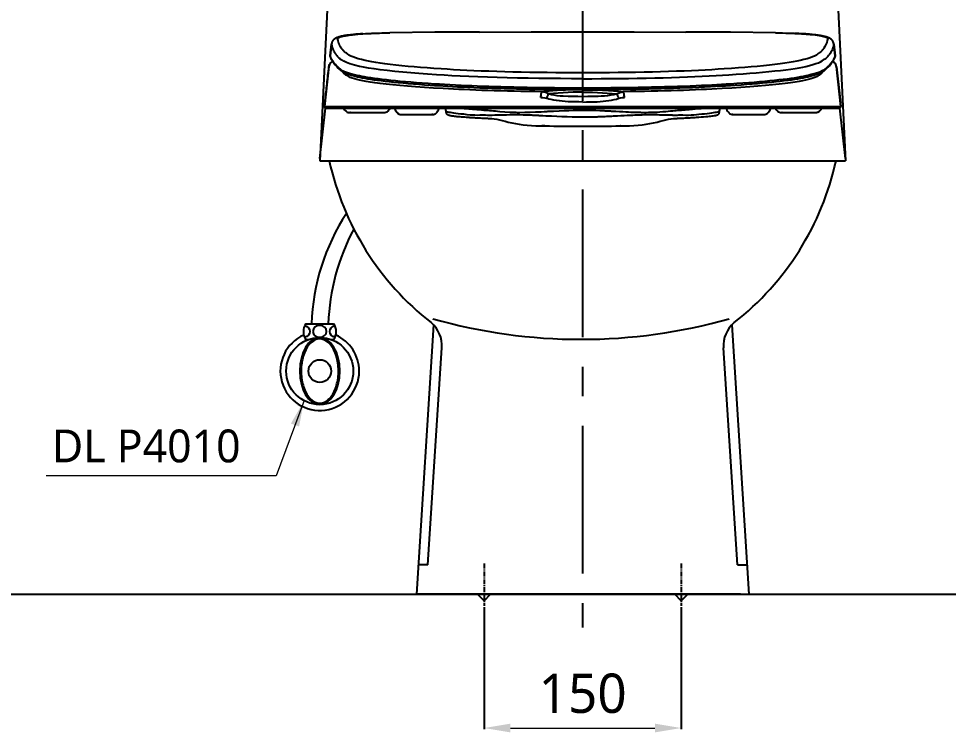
# Model space of a CAD drawing. Extents: x -1507 to 1094, y -378 to 1940.
# Drawn here: x -321 to 387, y -209 to 335 of the extents above; entities that cross this region are included whole.
import ezdxf

# ---------------------------------------------------------------- set-up
doc = ezdxf.new("R2010")
doc.units = 0
doc.header["$LTSCALE"] = 3
doc.header["$MEASUREMENT"] = 0
doc.linetypes.add('CENTER', pattern=[2, 1.25, -0.25, 0.25, -0.25])
doc.linetypes.add('HIDDEN', pattern=[0.375, 0.25, -0.125])
doc.layers.get('0').update_dxf_attribs({"linetype": 'CONTINUOUS'})
doc.layers.get('DEFPOINTS').update_dxf_attribs({"linetype": 'CONTINUOUS'})
doc.layers.add('1', color=1, linetype='CENTER', lineweight=5)
doc.layers.add('2', color=2, linetype='HIDDEN', lineweight=9)
for name, color, linetype in [('4', 4, 'CONTINUOUS'), ('6', 6, 'CONTINUOUS'), ('CENTER', 2, 'CENTER')]:
    doc.layers.add(name, color=color, linetype=linetype)
doc.styles.add('ROMANS', font='NanumGothic.ttf', dxfattribs={"height": 10.144927})
doc.styles.get("Standard").update_dxf_attribs({"font": 'NanumGothic.ttf'})
doc.dimstyles.get("Standard").update_dxf_attribs({"dimtxt": 0.18, "dimasz": 0.18, "dimexe": 0.18, "dimexo": 0.0625, "dimgap": 0.09, "dimtad": 0, "dimtih": 1, "dimtoh": 1, "dimdec": 4, "dimzin": 0, "dimdsep": 46, "dimtxsty": 'Standard', "dimcen": 0.09, "dimadec": 0, "dimazin": 0, "dimtfac": 1, "dimtdec": 4, "dimtofl": 0, "dimtmove": 0, "dimatfit": 3, "dimfxl": 0, "dimtolj": 1, "dimtzin": 0, "dimarcsym": 0})

# ---------------------------------------------------------------- blocks, each defined once
blk = doc.blocks.new('*D23')
at = {"color": 3, "lineweight": -2}
for p, q in [((33.36, -113.26), (33.36, -206.22)), ((183.36, -113.26), (183.36, -206.22))]:
    blk.add_line(p, q, dxfattribs=at)
at = {"color": 3, "linetype": 'Continuous', "lineweight": 0}
blk.add_line((53.36, -205.42), (163.36, -205.42), dxfattribs=at)
at = {"color": 3}
for points in [[(53.36, -202.09), (53.36, -208.75), (33.36, -205.42)], [(163.36, -202.09), (163.36, -208.75), (183.36, -205.42)]]:
    blk.add_solid(points, dxfattribs=at)
at = {"layer": 'DEFPOINTS', "color": 0}
for p in [(33.36, -112.26), (183.36, -112.26), (183.36, -205.42)]:
    blk.add_point(p, dxfattribs=at)
at = {"color": 2, "insert": (108.36, -179.13), "char_height": 30, "attachment_point": 5}
blk.add_mtext('\\A1;150', dxfattribs=at)
blk = doc.blocks.new('21E21E')
at = {"color": 2}
for p, q in [((6842.76, 661.71), (6841.76, 652.8)), ((7225.96, 652.8), (7224.95, 661.71)), ((6840.84, 644.58), (6837.46, 614.29)), ((7230.25, 614.29), (7226.88, 644.58)), ((6837.53, 614.11), (6846.81, 614.11)), ((6838.52, 613), (6847.8, 613)), ((6846.81, 614.11), (6862.88, 614.11)), ((6847.8, 613), (6863.83, 613)), ((6862.88, 614.11), (6931.91, 614.11)), ((6863.83, 613), (6932.59, 613)), ((6931.91, 614.11), (7033.86, 614.11)), ((6932.59, 613), (7135.12, 613)), ((7033.86, 614.11), (7135.8, 614.11)), ((7135.12, 613), (7203.88, 613)), ((7135.8, 614.11), (7204.84, 614.11)), ((7203.88, 613), (7219.91, 613)), ((7204.84, 614.11), (7220.9, 614.11)), ((7219.91, 613), (7229.19, 613)), ((7220.9, 614.11), (7230.18, 614.11))]:
    blk.add_line(p, q, dxfattribs=at)
for points in [[(6866.62, 669.58), (6864.84, 669.46), (6862.98, 669.33), (6861.22, 669.18), (6859.56, 669.02), (6858.32, 668.89), (6857.14, 668.75), (6856.08, 668.62), (6855.21, 668.5), (6854.79, 668.44), (6854.43, 668.39), (6854.11, 668.34), (6853.81, 668.29), (6853.42, 668.23), (6852.96, 668.15), (6852.42, 668.06), (6851.84, 667.95), (6851.3, 667.84), (6850.42, 667.66), (6849.65, 667.48), (6849, 667.31), (6848.47, 667.16), (6848.19, 667.07), (6847.88, 666.97), (6847.5, 666.84), (6847.07, 666.68), (6846.67, 666.51), (6846.31, 666.34), (6845.96, 666.16), (6845.5, 665.89), (6845.04, 665.57), (6844.62, 665.23), (6844.3, 664.93), (6843.91, 664.49), (6843.76, 664.29), (6843.57, 664), (6843.34, 663.6), (6843.11, 663.09), (6842.91, 662.48), (6842.79, 661.86)], [(6847.44, 666.03), (6847.51, 666.29), (6847.8, 666.56), (6848.3, 666.84), (6848.75, 667.03), (6849.29, 667.22), (6849.84, 667.38), (6849.92, 667.4), (6850, 667.42), (6850.08, 667.45), (6850.16, 667.47), (6850.24, 667.49), (6850.33, 667.51), (6850.48, 667.55), (6850.7, 667.61), (6851.03, 667.68), (6851.46, 667.78), (6852, 667.89), (6852.67, 668.03), (6853.16, 668.12), (6853.72, 668.22), (6854.26, 668.3), (6854.76, 668.38), (6855.26, 668.46), (6856.05, 668.57), (6856.79, 668.67), (6857.47, 668.75), (6857.69, 668.78), (6857.9, 668.81), (6858.09, 668.83), (6858.28, 668.85), (6858.46, 668.87), (6858.64, 668.89), (6858.8, 668.91), (6860.7, 669.1), (6862.71, 669.29), (6864.84, 669.45), (6866.7, 669.58), (6868.62, 669.7), (6870.36, 669.79), (6870.56, 669.8), (6870.76, 669.81), (6870.96, 669.82), (6871.16, 669.83), (6871.35, 669.84), (6871.56, 669.85), (6871.76, 669.86), (6872.16, 669.88), (6872.71, 669.9), (6873.42, 669.93), (6874.27, 669.97), (6875.07, 670), (6875.96, 670.03), (6876.96, 670.07), (6878.07, 670.1), (6879.28, 670.14), (6881.09, 670.19), (6882.71, 670.22), (6884.13, 670.25), (6885.33, 670.27), (6886.32, 670.29), (6887.1, 670.3)], [(6855.08, 654.09), (6855.01, 654.13), (6854.92, 654.19), (6854.82, 654.25), (6854.71, 654.32), (6854.58, 654.41), (6854.53, 654.44), (6854.49, 654.47), (6854.44, 654.5), (6854.4, 654.53), (6854.35, 654.57), (6854.3, 654.6), (6854.25, 654.64), (6854.06, 654.78), (6853.69, 655.06), (6853.34, 655.34), (6852.66, 655.94), (6852.38, 656.22), (6852.25, 656.34), (6852.24, 656.35), (6852.23, 656.37), (6852.21, 656.38), (6852.2, 656.39), (6852.19, 656.41), (6852.17, 656.42), (6852.16, 656.43), (6852.12, 656.47), (6852.07, 656.52), (6852.02, 656.58), (6851.95, 656.65), (6851.88, 656.73), (6851.77, 656.84), (6851.66, 656.96), (6851.53, 657.1), (6851.4, 657.25), (6851.25, 657.42), (6851.09, 657.61), (6850.93, 657.81), (6850.79, 657.98), (6850.66, 658.16), (6850.51, 658.35), (6850.37, 658.55), (6850.24, 658.73), (6850.1, 658.93), (6849.99, 659.11), (6849.97, 659.12), (6849.96, 659.14), (6849.95, 659.16), (6849.94, 659.18), (6849.93, 659.2), (6849.92, 659.22), (6849.9, 659.23), (6849.89, 659.25), (6849.82, 659.37), (6849.73, 659.5), (6849.64, 659.65), (6849.55, 659.82), (6849.44, 660), (6849.33, 660.19), (6849.22, 660.4), (6849.11, 660.62), (6848.99, 660.86), (6848.86, 661.12), (6848.74, 661.39), (6848.61, 661.69), (6848.49, 662), (6848.45, 662.09), (6848.42, 662.19), (6848.38, 662.28), (6848.34, 662.38), (6848.31, 662.48), (6848.28, 662.55), (6848.17, 662.87), (6847.74, 664.42), (6847.44, 666.03)], [(6955.49, 670.92), (6921.29, 670.69), (6887.1, 670.3)], [(6887.1, 670.27), (6887.1, 670.31)], [(6887.1, 670.31), (6887.1, 670.3)], [(6887.1, 670.27), (6887.1, 670.27)], [(6955.49, 670.92), (6994.67, 671.05), (7033.86, 671.09)], [(7033.86, 671.09), (7073.04, 671.05), (7112.22, 670.92)], [(7180.61, 670.3), (7146.42, 670.69), (7112.22, 670.92)], [(7180.61, 670.3), (7183.24, 670.26), (7185.86, 670.2), (7188.45, 670.14), (7190.6, 670.07), (7192.71, 670), (7194.54, 669.92), (7194.75, 669.92), (7194.95, 669.91), (7195.15, 669.9), (7195.35, 669.89), (7195.55, 669.88), (7195.76, 669.87), (7195.96, 669.86), (7196.35, 669.84), (7196.88, 669.82), (7197.56, 669.78), (7198.38, 669.74), (7199.28, 669.69), (7200.3, 669.63), (7201.43, 669.55), (7202.67, 669.47), (7203.82, 669.38), (7204.84, 669.3), (7205.74, 669.22), (7206.56, 669.15), (7207.27, 669.08), (7207.87, 669.02), (7208.05, 669), (7208.22, 668.98), (7208.38, 668.97), (7208.53, 668.95), (7208.67, 668.94), (7208.8, 668.92), (7208.91, 668.91), (7210.68, 668.7), (7212.32, 668.48), (7213.82, 668.25), (7214.96, 668.05), (7215.99, 667.84), (7216.81, 667.66), (7216.89, 667.64), (7216.98, 667.62), (7217.06, 667.59), (7217.14, 667.57), (7217.23, 667.55), (7217.31, 667.53), (7217.39, 667.51), (7217.54, 667.47), (7217.75, 667.41), (7218.01, 667.34), (7218.3, 667.25), (7218.55, 667.17), (7218.81, 667.08), (7219.07, 666.98), (7219.33, 666.87), (7219.58, 666.75), (7219.82, 666.61), (7220, 666.49), (7220.12, 666.38), (7220.2, 666.29), (7220.25, 666.18), (7220.27, 666.1), (7220.27, 666.03)], [(7224.92, 661.86), (7224.74, 662.69), (7224.45, 663.44), (7224.15, 663.99), (7223.89, 664.36), (7223.65, 664.66), (7223.43, 664.91), (7223.23, 665.11), (7222.77, 665.5), (7222.26, 665.86), (7221.75, 666.16), (7221.29, 666.39), (7220.91, 666.57), (7220.49, 666.74), (7220.06, 666.89), (7219.7, 667.02), (7219.37, 667.12), (7219.01, 667.23), (7218.58, 667.34), (7218.08, 667.47), (7217.51, 667.61), (7216.89, 667.75), (7216.35, 667.86), (7215.77, 667.97), (7215.16, 668.08), (7214.61, 668.18), (7214.15, 668.25), (7213.78, 668.31), (7213.32, 668.38), (7212.81, 668.46), (7212.25, 668.53), (7211.63, 668.62), (7210.93, 668.71), (7210.27, 668.79), (7209.48, 668.88), (7208.57, 668.98), (7207.53, 669.08), (7206.33, 669.19), (7205.06, 669.3), (7203.64, 669.41), (7202.07, 669.52), (7200.33, 669.64), (7198.42, 669.74), (7196.34, 669.85), (7195.55, 669.88)], [(7220.27, 666.03), (7219.96, 664.39), (7219.52, 662.82), (7218.93, 661.32), (7218.21, 659.89), (7217.34, 658.54), (7217.23, 658.39), (7217.12, 658.24), (7217, 658.09), (7216.89, 657.94), (7216.77, 657.8), (7216.67, 657.67), (7216.5, 657.47), (7216.32, 657.26), (7216.12, 657.04), (7216.04, 656.95), (7215.95, 656.85), (7215.85, 656.75), (7215.75, 656.64), (7215.65, 656.54), (7215.55, 656.43), (7215.46, 656.34), (7214.96, 655.86), (7214.29, 655.27), (7214.21, 655.21), (7214.15, 655.16), (7214.09, 655.11), (7214.02, 655.06), (7213.95, 655), (7213.87, 654.94), (7213.78, 654.87), (7213.67, 654.79), (7213.56, 654.71), (7213.43, 654.61), (7213.29, 654.52), (7213.16, 654.43), (7213.04, 654.35), (7212.91, 654.26), (7212.8, 654.19), (7212.71, 654.14), (7212.64, 654.09)], [(6841.76, 652.72), (6842.76, 661.58)], [(6842.76, 661.71), (6842.79, 661.86)], [(6842.76, 661.58), (6842.76, 661.71)], [(6842.76, 661.58), (6842.87, 661.03), (6842.99, 660.49), (6843.12, 659.98), (6843.26, 659.49), (6843.4, 659.03), (6843.55, 658.59), (6843.71, 658.17), (6843.86, 657.77), (6844.03, 657.39), (6844.19, 657.02), (6844.35, 656.68), (6844.52, 656.35), (6844.68, 656.03), (6844.76, 655.9), (6844.83, 655.76), (6844.9, 655.63), (6844.98, 655.51), (6845.05, 655.38), (6845.12, 655.26), (6845.19, 655.14), (6845.32, 654.93), (6845.46, 654.71), (6845.62, 654.48), (6845.78, 654.23), (6845.96, 653.98), (6846.16, 653.71), (6846.35, 653.45), (6846.57, 653.18), (6846.79, 652.91), (6847.04, 652.63), (6847.3, 652.34), (6847.59, 652.05), (6847.89, 651.75), (6848.21, 651.45), (6848.55, 651.15), (6848.91, 650.85), (6849.28, 650.55), (6849.66, 650.25), (6850.07, 649.94), (6850.52, 649.64)], [(7224.95, 661.58), (7224.66, 660.26), (7224.3, 659), (7223.86, 657.8), (7223.36, 656.66), (7222.78, 655.58), (7222.15, 654.55), (7221.56, 653.72), (7220.93, 652.94), (7220.25, 652.19), (7219.53, 651.49), (7218.77, 650.83), (7218, 650.21), (7217.19, 649.64)], [(7224.95, 661.71), (7224.92, 661.86)], [(7224.95, 661.58), (7224.95, 661.71)], [(7224.95, 661.58), (7225.95, 652.74)], [(6841.75, 652.63), (6841.75, 652.58), (6841.76, 652.54)], [(7033.86, 628.23), (7028.5, 628.24), (7023.15, 628.25), (7017.81, 628.28), (7012.5, 628.32), (7007.21, 628.37), (7001.96, 628.44), (6996.76, 628.51), (6991.61, 628.6), (6986.51, 628.69), (6981.48, 628.8), (6976.51, 628.92), (6971.63, 629.05), (6967.02, 629.18), (6962.5, 629.32), (6958.06, 629.48), (6953.72, 629.64), (6949.48, 629.81), (6945.35, 629.99), (6941.33, 630.17), (6937.04, 630.39), (6932.89, 630.61), (6928.86, 630.84), (6924.94, 631.08), (6921.11, 631.32), (6916.36, 631.64), (6911.76, 631.96), (6907.33, 632.29), (6903.06, 632.62), (6898.96, 632.97), (6895.1, 633.31), (6891.4, 633.66), (6887.88, 634.02), (6884.53, 634.38), (6881.3, 634.76), (6878.25, 635.14), (6875.38, 635.52), (6872.71, 635.91), (6870.24, 636.3), (6868, 636.69), (6865.94, 637.09), (6864.04, 637.48), (6862.27, 637.88), (6860.17, 638.39), (6858.24, 638.91), (6856.47, 639.42), (6854.89, 639.94), (6853.48, 640.46), (6852.28, 640.97), (6851.24, 641.48), (6850.37, 641.99), (6849.66, 642.51), (6848.59, 643.42), (6847.57, 644.34), (6846.62, 645.26), (6845.75, 646.18), (6844.64, 647.49), (6843.69, 648.8), (6842.89, 650.11), (6842.25, 651.43), (6841.76, 652.74)], [(6841.76, 652.72), (6841.76, 652.5), (6841.78, 652.38)], [(6841.76, 652.54), (6841.82, 652.27)], [(6841.78, 652.38), (6841.8, 652.32)], [(6841.8, 652.32), (6841.81, 652.28), (6841.88, 652.07), (6841.95, 651.86), (6842.02, 651.67), (6842.09, 651.49), (6842.15, 651.32), (6842.21, 651.17), (6842.27, 651.02), (6842.32, 650.91), (6842.37, 650.8), (6842.42, 650.7), (6842.46, 650.6), (6842.5, 650.51), (6842.54, 650.42), (6842.59, 650.32), (6842.68, 650.14), (6842.77, 649.96), (6842.86, 649.78), (6842.96, 649.6), (6843.06, 649.41), (6843.17, 649.22), (6843.34, 648.92), (6843.53, 648.61), (6843.73, 648.3), (6843.94, 647.98), (6844.16, 647.67), (6844.37, 647.37), (6844.6, 647.07), (6845.59, 645.84), (6846.71, 644.61), (6847.97, 643.4), (6848.21, 643.18), (6848.45, 642.96), (6848.71, 642.73), (6848.86, 642.59), (6849.02, 642.45), (6849.18, 642.31), (6849.33, 642.18), (6849.48, 642.05), (6849.61, 641.94), (6849.74, 641.83), (6849.86, 641.73), (6849.94, 641.66), (6850.04, 641.58), (6850.15, 641.5), (6850.28, 641.4), (6850.42, 641.3), (6850.59, 641.18), (6850.77, 641.06), (6850.98, 640.92), (6851.19, 640.79), (6851.47, 640.63), (6851.73, 640.48), (6851.99, 640.35), (6852.21, 640.24), (6852.42, 640.14), (6852.62, 640.04), (6852.83, 639.94), (6853.06, 639.84), (6853.31, 639.73), (6853.78, 639.53), (6854.29, 639.33), (6854.83, 639.13), (6855.4, 638.92), (6855.99, 638.72), (6856.61, 638.52), (6857.25, 638.32), (6857.91, 638.12), (6859.36, 637.71), (6860.9, 637.31), (6862.54, 636.91), (6864.25, 636.51), (6866.09, 636.12), (6868.08, 635.73), (6870.24, 635.35), (6872.57, 634.97), (6875.04, 634.59), (6877.69, 634.23), (6880.5, 633.87), (6883.48, 633.51), (6886.68, 633.15), (6890.05, 632.79), (6893.58, 632.45), (6897.28, 632.1), (6901.14, 631.77), (6905.08, 631.44), (6909.17, 631.13), (6913.4, 630.82), (6917.79, 630.51), (6921.06, 630.3), (6924.41, 630.08), (6927.82, 629.87), (6931.3, 629.67), (6934.87, 629.47), (6938.53, 629.27), (6942.31, 629.09), (6946.59, 628.89), (6950.99, 628.7), (6955.51, 628.53), (6960.13, 628.36), (6964.87, 628.2), (6969.44, 628.06), (6974.1, 627.93), (6978.83, 627.82), (6983.63, 627.71), (6988.49, 627.61), (6993.4, 627.52), (6997.98, 627.44), (7002.51, 627.38), (7003.93, 627.36), (7005.34, 627.35), (7006.82, 627.33), (7008.46, 627.31), (7010.27, 627.29), (7012.25, 627.27), (7014.39, 627.26), (7016.7, 627.24), (7019.18, 627.22), (7021.83, 627.21), (7024.6, 627.2), (7027.52, 627.19), (7030.61, 627.18), (7033.86, 627.18)], [(7033.86, 639.81), (7027.06, 639.82), (7020.27, 639.85), (7013.52, 639.9), (7006.81, 639.97), (7000.17, 640.05), (6993.61, 640.16), (6987.14, 640.29), (6980.79, 640.43), (6974.55, 640.6), (6968.46, 640.78), (6962.53, 640.98), (6956.76, 641.19), (6951.17, 641.43), (6945.78, 641.67), (6940.6, 641.94), (6935.62, 642.22), (6930.8, 642.51), (6926.12, 642.81), (6920.67, 643.18), (6915.43, 643.56), (6910.4, 643.95), (6905.6, 644.34), (6901.02, 644.75), (6896.16, 645.22), (6891.6, 645.69), (6887.34, 646.18), (6883.38, 646.67), (6879.73, 647.18), (6876.46, 647.68), (6873.51, 648.19), (6870.86, 648.7), (6868.47, 649.22), (6865.66, 649.9), (6863.13, 650.59), (6860.91, 651.27), (6858.99, 651.96), (6857.38, 652.65), (6856.08, 653.34), (6855.08, 654.09)], [(7212.64, 654.09), (7211.64, 653.34), (7210.33, 652.65), (7208.72, 651.96), (7206.81, 651.27), (7204.58, 650.59), (7202.05, 649.9), (7199.25, 649.22), (7196.81, 648.69), (7194.1, 648.17), (7191.08, 647.65), (7187.73, 647.14), (7184.06, 646.64), (7180.16, 646.15), (7175.96, 645.68), (7171.47, 645.21), (7166.69, 644.75), (7162.11, 644.34), (7157.31, 643.95), (7152.29, 643.56), (7147.05, 643.18), (7141.6, 642.81), (7136.91, 642.51), (7132.09, 642.22), (7127.11, 641.94), (7121.93, 641.67), (7116.54, 641.43), (7110.95, 641.19), (7105.18, 640.98), (7099.25, 640.78), (7093.16, 640.6), (7086.93, 640.43), (7080.57, 640.29), (7074.1, 640.16), (7067.54, 640.05), (7060.9, 639.97), (7054.2, 639.9), (7047.44, 639.85), (7040.66, 639.82), (7033.86, 639.81)], [(7225.95, 652.74), (7225.43, 651.35), (7224.73, 649.96), (7223.86, 648.56), (7222.82, 647.17), (7221.6, 645.78), (7220.19, 644.39), (7219.62, 643.86), (7219.03, 643.34), (7218.43, 642.82), (7217.77, 642.29), (7216.98, 641.77), (7216.02, 641.24), (7214.88, 640.72), (7213.42, 640.15), (7211.74, 639.58), (7209.85, 639.01), (7207.74, 638.44), (7205.44, 637.88), (7203.64, 637.48), (7201.7, 637.07), (7199.6, 636.67), (7197.3, 636.28), (7194.81, 635.88), (7192.18, 635.5), (7189.36, 635.12), (7186.36, 634.75), (7183.18, 634.38), (7179.77, 634.01), (7176.18, 633.65), (7172.41, 633.29), (7168.46, 632.94), (7164.35, 632.6), (7160.15, 632.27), (7155.79, 631.95), (7151.27, 631.63), (7146.6, 631.32), (7143.12, 631.1), (7139.57, 630.89), (7135.93, 630.67), (7132.2, 630.47), (7128.35, 630.27), (7124.39, 630.08), (7120.31, 629.89), (7115.7, 629.7), (7110.96, 629.52), (7106.11, 629.35), (7101.15, 629.19), (7096.08, 629.05), (7091.2, 628.92), (7086.24, 628.8), (7081.2, 628.69), (7076.11, 628.6), (7070.95, 628.51), (7065.75, 628.44), (7060.5, 628.37), (7055.21, 628.32), (7049.9, 628.28), (7044.56, 628.25), (7039.21, 628.24), (7033.86, 628.23)], [(7033.86, 627.18), (7037.36, 627.18), (7040.67, 627.19), (7043.79, 627.2), (7046.73, 627.21), (7049.48, 627.23), (7052.03, 627.25), (7054.27, 627.26), (7056.34, 627.28), (7058.25, 627.3), (7059.99, 627.32), (7061.56, 627.34), (7064.1, 627.37), (7066.63, 627.4), (7069.18, 627.44), (7071.74, 627.47), (7074.32, 627.52), (7079.22, 627.61), (7084.08, 627.71), (7088.88, 627.82), (7093.62, 627.93), (7098.27, 628.06), (7102.84, 628.2), (7107.86, 628.37), (7112.76, 628.55), (7117.53, 628.74), (7122.17, 628.94), (7126.67, 629.15), (7131.02, 629.37), (7134.99, 629.59), (7138.86, 629.81), (7142.63, 630.04), (7146.32, 630.27), (7149.92, 630.51), (7154.39, 630.82), (7158.7, 631.14), (7162.85, 631.46), (7166.86, 631.79), (7170.7, 632.13), (7174.33, 632.47), (7177.79, 632.81), (7181.09, 633.15), (7184.23, 633.51), (7187.27, 633.87), (7190.13, 634.24), (7192.81, 634.61), (7195.31, 634.99), (7197.64, 635.38), (7199.74, 635.75), (7201.69, 636.14), (7203.49, 636.52), (7205.17, 636.91), (7206.86, 637.32), (7208.44, 637.74), (7209.93, 638.16), (7211.32, 638.59), (7212.61, 639.03), (7213.77, 639.47), (7214.16, 639.63), (7214.52, 639.78), (7214.84, 639.92), (7215.13, 640.06), (7215.35, 640.16), (7215.57, 640.27), (7215.81, 640.39), (7216.06, 640.53), (7216.26, 640.64), (7216.47, 640.76), (7216.68, 640.89), (7216.89, 641.03), (7217.08, 641.15), (7217.25, 641.27), (7217.4, 641.37), (7217.53, 641.47), (7217.64, 641.56), (7217.75, 641.65), (7217.85, 641.73), (7217.95, 641.81), (7218.05, 641.89), (7218.16, 641.99), (7218.28, 642.09), (7218.43, 642.22), (7218.58, 642.36), (7218.74, 642.5), (7218.9, 642.64), (7219.17, 642.88), (7219.43, 643.11), (7219.68, 643.34), (7219.92, 643.57), (7220.76, 644.37), (7221.53, 645.18), (7222.43, 646.21), (7223.25, 647.25), (7223.49, 647.58), (7223.72, 647.92), (7223.96, 648.26), (7224.18, 648.61), (7224.39, 648.95), (7224.52, 649.19), (7224.65, 649.42), (7224.78, 649.64), (7224.89, 649.85), (7225, 650.07), (7225.11, 650.29), (7225.22, 650.52), (7225.26, 650.62), (7225.31, 650.73), (7225.36, 650.84), (7225.41, 650.97), (7225.47, 651.11), (7225.53, 651.26), (7225.6, 651.42), (7225.67, 651.61), (7225.74, 651.81), (7225.82, 652.03), (7225.89, 652.26), (7225.91, 652.32)], [(7225.95, 652.72), (7225.95, 652.5), (7225.91, 652.32)], [(7225.92, 652.33), (7225.93, 652.37)], [(7225.93, 652.37), (7225.96, 652.6)], [(7225.96, 652.6), (7225.96, 652.68), (7225.94, 652.86)], [(7225.96, 652.8), (7225.95, 652.72)], [(6837.46, 614.21), (6837.64, 615.8), (6837.81, 617.39), (6837.99, 618.97), (6838.17, 620.54), (6838.33, 621.98), (6838.45, 623.07), (6838.57, 624.14), (6838.71, 625.39), (6838.87, 626.81), (6839.04, 628.41), (6839.23, 630.04), (6839.38, 631.46), (6839.58, 633.24), (6839.76, 634.85), (6839.93, 636.31), (6840.1, 637.83), (6840.28, 639.5), (6840.47, 641.16), (6840.65, 642.82), (6840.84, 644.48)], [(6840.84, 644.48), (6841, 645.31), (6841.32, 646.14), (6841.79, 646.93), (6842.42, 647.62), (6843.16, 648.19), (6843.64, 648.46)], [(6843.53, 648.61), (6843.46, 648.56), (6843.26, 648.44), (6842.92, 648.2), (6842.71, 648.03), (6842.42, 647.77), (6842.16, 647.5), (6841.85, 647.12), (6841.54, 646.64), (6841.24, 646.06), (6841, 645.37), (6840.87, 644.7)], [(7033.86, 635.36), (7025.42, 635.37), (7017.02, 635.41), (7008.67, 635.48), (7000.41, 635.58), (6992.27, 635.71), (6984.26, 635.86), (6976.43, 636.04), (6968.79, 636.25), (6961.37, 636.48), (6954.2, 636.74), (6947.3, 637.03), (6940.69, 637.33), (6934.41, 637.66), (6928.44, 638.01), (6922.7, 638.36), (6915.8, 638.82), (6909.23, 639.3), (6903.02, 639.79), (6897.15, 640.3), (6890.9, 640.89), (6885.13, 641.51), (6879.87, 642.14), (6875.12, 642.78), (6870.91, 643.44), (6867.23, 644.1), (6864.04, 644.78), (6860.15, 645.72), (6856.84, 646.68), (6854.13, 647.64), (6852.03, 648.61), (6850.52, 649.64)], [(7033.86, 635.36), (7040.88, 635.37), (7047.9, 635.4), (7054.87, 635.44), (7061.8, 635.51), (7068.66, 635.6), (7075.44, 635.71), (7082.13, 635.83), (7088.69, 635.98), (7095.13, 636.14), (7101.42, 636.32), (7107.56, 636.52), (7113.51, 636.74), (7119.28, 636.98), (7124.85, 637.23), (7130.2, 637.49), (7135.32, 637.77), (7140.24, 638.07), (7145.01, 638.36), (7150.55, 638.73), (7155.89, 639.11), (7161.01, 639.49), (7165.9, 639.89), (7170.56, 640.3), (7175.51, 640.76), (7180.15, 641.24), (7184.49, 641.73), (7188.52, 642.22), (7192.23, 642.73), (7195.56, 643.23), (7198.56, 643.74), (7201.25, 644.26), (7203.68, 644.78), (7206.51, 645.45), (7209.05, 646.13), (7211.3, 646.82), (7213.24, 647.5), (7214.86, 648.19), (7216.17, 648.89), (7217.19, 649.64)], [(7226.87, 644.48), (7226.71, 645.32), (7226.39, 646.16), (7225.91, 646.95), (7225.28, 647.64), (7224.53, 648.2), (7224.07, 648.46)], [(7226.84, 644.7), (7226.7, 645.42), (7226.44, 646.14), (7226.11, 646.75), (7225.78, 647.23), (7225.47, 647.59), (7225.19, 647.87), (7224.93, 648.09), (7224.72, 648.25), (7224.29, 648.54), (7224.16, 648.62)], [(7226.84, 644.69), (7226.88, 644.58)], [(7226.87, 644.48), (7227.92, 635.14), (7229.13, 624.27), (7230.25, 614.21)], [(6854.02, 638), (6852.01, 639.71), (6850.43, 641.28)], [(6869.08, 633.29), (6866.53, 633.8), (6864.2, 634.31), (6862.09, 634.82), (6860.19, 635.34), (6858.51, 635.87), (6857.07, 636.39), (6855.85, 636.92), (6854.83, 637.46), (6854.02, 638)], [(7213.69, 638), (7212.87, 637.45), (7211.83, 636.9), (7210.57, 636.36), (7209.09, 635.83), (7207.39, 635.31), (7205.52, 634.8), (7203.43, 634.29), (7201.14, 633.79), (7198.63, 633.29)], [(7217.28, 641.28), (7215.71, 639.71), (7213.69, 638)], [(6935.52, 627.41), (6927.78, 627.82), (6920.41, 628.25), (6913.41, 628.69), (6906.79, 629.15), (6900.57, 629.62), (6894.77, 630.11), (6889.38, 630.61), (6884.42, 631.12), (6879.9, 631.65), (6875.83, 632.19), (6872.22, 632.74), (6869.08, 633.29)], [(7198.63, 633.29), (7195.49, 632.74), (7191.88, 632.19), (7187.81, 631.65), (7183.29, 631.12), (7178.34, 630.61), (7172.95, 630.11), (7167.14, 629.62), (7160.92, 629.15), (7154.31, 628.69), (7147.3, 628.25), (7139.93, 627.82), (7132.19, 627.41)], [(7002.99, 625.44), (6997.56, 625.51), (6992.2, 625.6), (6986.91, 625.7), (6981.71, 625.8), (6976.58, 625.92), (6971.55, 626.05), (6966.62, 626.19), (6961.8, 626.33), (6957.09, 626.49), (6952.51, 626.66), (6948.05, 626.83), (6943.73, 627.02), (6939.55, 627.21), (6935.52, 627.41)], [(7002.11, 621.1), (7002.15, 621.83), (7002.21, 622.56), (7002.3, 623.25), (7002.41, 623.89), (7002.54, 624.44), (7002.68, 624.89), (7002.83, 625.22), (7002.99, 625.44)], [(7033.86, 626.97), (7033.23, 626.97), (7032.53, 626.97), (7031.74, 626.97), (7030.87, 626.96), (7029.92, 626.96), (7028.84, 626.95), (7027.92, 626.94), (7027.21, 626.93), (7026.64, 626.92), (7026.19, 626.91), (7025.86, 626.9), (7025.4, 626.9), (7024.78, 626.88), (7024.12, 626.87), (7023.33, 626.85), (7022.43, 626.82), (7021.71, 626.8), (7021.06, 626.78), (7020.45, 626.76), (7019.88, 626.74), (7019.15, 626.72), (7018.47, 626.69), (7017.7, 626.66), (7016.92, 626.62), (7015.94, 626.57), (7014.98, 626.52), (7014.1, 626.47), (7013.11, 626.41), (7012.79, 626.39), (7012.47, 626.37), (7012.14, 626.35), (7011.79, 626.32), (7011.44, 626.29), (7010.86, 626.25), (7010, 626.18), (7009.25, 626.11), (7008.63, 626.06), (7008.02, 626), (7007.61, 625.96), (7007.39, 625.94), (7007.36, 625.94), (7007.06, 625.9), (7006.75, 625.87), (7006.46, 625.84), (7006.16, 625.81), (7005.87, 625.78), (7004.38, 625.61), (7002.99, 625.44)], [(7007.95, 623.72), (7007.83, 623.8), (7007.6, 623.94), (7007.27, 624.13), (7006.83, 624.36), (7006.57, 624.48), (7006.28, 624.61), (7005.96, 624.74), (7005.62, 624.86), (7004.32, 625.23), (7002.99, 625.44)], [(7006.43, 620.42), (7006.78, 621.34), (7007.16, 622.24), (7007.56, 623.05), (7007.95, 623.72)], [(7033.86, 625.09), (7030.24, 625.07), (7026.55, 625), (7022.8, 624.88), (7019.02, 624.7), (7015.26, 624.45), (7011.56, 624.13), (7007.95, 623.72)], [(7033.86, 621.67), (7030.13, 621.69), (7026.41, 621.73), (7022.71, 621.83), (7019.04, 622.01), (7016.76, 622.19), (7014.5, 622.43), (7012.27, 622.76), (7010.09, 623.18), (7007.95, 623.72)], [(7033.86, 626.97), (7037.66, 626.96), (7041.43, 626.91), (7045.13, 626.83), (7048.85, 626.71), (7050.03, 626.66), (7051.19, 626.6), (7052.36, 626.54), (7053.52, 626.48), (7054.68, 626.4), (7055.84, 626.33), (7057.19, 626.22), (7061.01, 625.88), (7064.72, 625.44)], [(7033.86, 625.09), (7037.63, 625.06), (7041.39, 624.99), (7045.13, 624.87), (7048.85, 624.69), (7052.54, 624.45), (7056.18, 624.13), (7059.76, 623.72)], [(7059.76, 623.72), (7057.49, 623.15), (7055.17, 622.71), (7052.81, 622.38), (7050.41, 622.14), (7047.98, 621.97), (7045.53, 621.85), (7041.66, 621.74), (7037.76, 621.69), (7033.86, 621.67)], [(7059.76, 623.72), (7060.03, 623.89), (7060.31, 624.06), (7060.62, 624.23), (7060.95, 624.39), (7061.29, 624.55), (7061.66, 624.7), (7062.05, 624.85), (7062.48, 624.99), (7063.03, 625.14), (7063.62, 625.28), (7064.17, 625.37), (7064.72, 625.44)], [(7061.28, 620.42), (7060.92, 621.38), (7060.53, 622.29), (7060.13, 623.09), (7059.76, 623.72)], [(7132.19, 627.41), (7128.16, 627.21), (7123.99, 627.02), (7119.66, 626.83), (7115.2, 626.66), (7110.62, 626.49), (7105.91, 626.33), (7101.09, 626.19), (7096.16, 626.05), (7091.13, 625.92), (7086.01, 625.8), (7080.8, 625.7), (7075.51, 625.6), (7070.15, 625.51), (7064.72, 625.44)], [(7065.6, 621.1), (7065.56, 621.82), (7065.5, 622.55), (7065.42, 623.24), (7065.31, 623.88), (7065.18, 624.43), (7065.03, 624.88), (7064.88, 625.22), (7064.72, 625.44)], [(7002.11, 621.1), (7003.59, 621.01), (7005.05, 620.79), (7006.43, 620.42)], [(7033.86, 617.61), (7030.88, 617.63), (7028.07, 617.67), (7025.44, 617.74), (7022.87, 617.85), (7020.47, 617.99), (7018.24, 618.17), (7016.12, 618.39), (7013.91, 618.69), (7011.83, 619.05), (7009.93, 619.45), (7008.13, 619.9), (7006.43, 620.42)], [(7033.86, 617.61), (7036.84, 617.63), (7039.64, 617.67), (7042.27, 617.74), (7044.84, 617.85), (7047.25, 617.99), (7049.47, 618.17), (7051.59, 618.39), (7053.81, 618.69), (7055.88, 619.05), (7057.79, 619.45), (7059.58, 619.9), (7061.28, 620.42)], [(7061.28, 620.42), (7062.67, 620.79), (7064.12, 621.01), (7065.6, 621.1)], [(6837.49, 613.82), (6837.46, 613.98), (6837.46, 614.21)], [(6837.53, 614.11), (6837.46, 614.21)], [(6837.48, 613.87), (6837.49, 613.84)], [(6837.49, 613.82), (6837.56, 613.64), (6837.7, 613.41), (6837.79, 613.31)], [(6837.52, 614), (6837.6, 613.62), (6837.82, 613.29), (6838.14, 613.08), (6838.34, 613.02)], [(6837.79, 613.31), (6837.96, 613.17), (6838.23, 613.04)], [(6838.23, 613.04), (6838.34, 613.02)], [(6838.34, 613.02), (6838.52, 613)], [(6854.04, 610.4), (6853.81, 610.59)], [(6853.82, 610.59), (6853.81, 610.59)], [(6853.81, 610.59), (6853.83, 610.59)], [(6853.83, 610.59), (6854.07, 610.4), (6854.79, 609.97), (6855.48, 609.73), (6856.08, 609.62)], [(6856.23, 609.61), (6855.97, 609.63)], [(6856.08, 609.62), (6856.25, 609.62), (6856.46, 609.61), (6856.72, 609.61), (6857.01, 609.61)], [(6856.08, 609.62), (6856.15, 609.61), (6856.24, 609.61)], [(6856.08, 609.62), (6856.25, 609.62), (6856.26, 609.62)], [(6856.26, 609.62), (6856.44, 609.61)], [(6857.15, 609.6), (6857.01, 609.61)], [(6857.15, 609.6), (6857.01, 609.61)], [(6882.18, 609.6), (6882.33, 609.61)], [(6882.31, 609.61), (6882.68, 609.61), (6882.98, 609.61), (6883.19, 609.62), (6883.3, 609.62)], [(6883.3, 609.62), (6884.06, 609.77), (6884.77, 610.07), (6885.42, 610.5), (6885.53, 610.59)], [(6885.48, 610.55), (6885.94, 610.98), (6886.46, 611.55), (6887, 612.26), (6887.44, 612.99)], [(6890.67, 613.01), (6890.79, 612.66), (6891.18, 611.72), (6891.69, 610.79), (6892.34, 609.88), (6892.89, 609.27)], [(6892.86, 609.31), (6892.86, 609.32), (6892.85, 609.33)], [(6892.89, 609.27), (6892.86, 609.31)], [(6892.9, 609.26), (6892.89, 609.27)], [(6892.9, 609.26), (6893.2, 608.99), (6893.87, 608.55), (6894.23, 608.39), (6894.6, 608.26), (6894.96, 608.17), (6895.31, 608.12)], [(6892.94, 609.22), (6892.9, 609.26)], [(6920.09, 608.12), (6920.46, 608.17), (6920.82, 608.26), (6921.19, 608.38), (6921.55, 608.55), (6921.9, 608.76), (6922.22, 608.99), (6922.53, 609.26)], [(6922.53, 609.26), (6922.49, 609.23)], [(6922.6, 609.34), (6923.09, 609.89), (6923.73, 610.79), (6924.24, 611.73), (6924.63, 612.66), (6924.74, 613.01)], [(6929.19, 613), (6929.23, 612.9), (6929.58, 611.79), (6929.8, 610.64)], [(6929.73, 610.77), (6929.79, 610.67), (6929.79, 610.67)], [(6929.73, 610.76), (6929.73, 610.71)], [(6929.73, 610.71), (6929.75, 610.58), (6929.79, 610.24), (6929.83, 609.91), (6929.86, 609.71)], [(6929.79, 610.67), (6929.8, 610.67)], [(6929.8, 610.67), (6930, 610.54), (6930.33, 610.4), (6930.77, 610.25), (6931.32, 610.1), (6931.98, 609.96), (6933.04, 609.76), (6934.27, 609.58), (6935.69, 609.39), (6937.29, 609.18), (6939.11, 608.95), (6941.11, 608.72), (6943.31, 608.49), (6945.7, 608.22), (6948.27, 607.97), (6950.04, 607.84), (6951.87, 607.74), (6953.77, 607.71), (6955.73, 607.73), (6957.76, 607.77), (6959.91, 607.77)], [(6929.86, 609.71), (6929.87, 609.67)], [(6929.87, 609.66), (6929.96, 609.28), (6930.13, 608.89), (6930.32, 608.62), (6930.46, 608.46), (6930.54, 608.38), (6930.6, 608.33), (6930.66, 608.28), (6930.96, 608.06), (6931.2, 607.94), (6931.44, 607.83), (6931.69, 607.74), (6931.95, 607.65), (6932.23, 607.58), (6932.54, 607.5), (6933.06, 607.39), (6933.62, 607.29), (6934.23, 607.19), (6934.91, 607.09), (6935.64, 606.99), (6936.44, 606.9), (6937.29, 606.8), (6938.21, 606.7), (6939.23, 606.61), (6940.31, 606.51), (6941.46, 606.41), (6942.68, 606.31), (6943.92, 606.22), (6945.16, 606.13), (6946.4, 606.04), (6946.75, 606.02), (6947.12, 606), (6947.54, 605.97), (6948, 605.94), (6948.5, 605.91), (6949.06, 605.87), (6949.78, 605.83), (6950.58, 605.78), (6951.45, 605.73), (6952.41, 605.68), (6953.47, 605.62), (6954.62, 605.56), (6955.86, 605.49), (6957.21, 605.42), (6958.68, 605.35), (6960.27, 605.27), (6961.63, 605.21)], [(6958.71, 611.42), (6958.68, 611.42), (6958.52, 611.43), (6958.34, 611.44), (6958.1, 611.46), (6957.69, 611.48), (6957.18, 611.51), (6956.58, 611.54), (6955.93, 611.58), (6955.22, 611.62), (6954.43, 611.67), (6953.57, 611.73), (6952.64, 611.8), (6951.63, 611.89), (6951.32, 611.92), (6951.14, 611.94), (6951.02, 611.95), (6950.9, 611.97), (6950.78, 611.98), (6950.3, 612.03), (6949.44, 612.11), (6947.53, 612.29), (6946.69, 612.36), (6946.6, 612.36), (6946.51, 612.37), (6946.41, 612.38), (6946.32, 612.38), (6946.23, 612.39), (6946.14, 612.4), (6946.04, 612.4), (6945.91, 612.41), (6945.71, 612.43), (6945.39, 612.45), (6944.97, 612.47), (6944.48, 612.5), (6943.89, 612.54), (6943.24, 612.58), (6942.56, 612.62), (6941.83, 612.67), (6941.04, 612.72), (6940.22, 612.76), (6939.46, 612.8), (6938.69, 612.85), (6937.99, 612.89), (6937.9, 612.9), (6937.8, 612.9), (6937.71, 612.91), (6937.62, 612.91), (6937.52, 612.92), (6937.43, 612.92), (6936.45, 612.99), (6936.16, 613)], [(6958.71, 611.42), (6960.17, 611.38), (6961.61, 611.32), (6963.04, 611.23), (6964.44, 611.12), (6965.92, 610.97), (6967.47, 610.82), (6969.1, 610.65), (6970.81, 610.47), (6974.67, 610.13), (6978.79, 609.9), (6979.62, 609.86), (6980.47, 609.83), (6981.33, 609.81), (6982.2, 609.78), (6983.07, 609.77), (6983.96, 609.75), (6984.85, 609.74), (6985.75, 609.74), (6989.79, 609.76), (6993.95, 609.86), (6998.07, 610.02), (7000, 610.12), (7002.19, 610.23), (7004.66, 610.37), (7005.56, 610.42), (7006.5, 610.47), (7007.47, 610.52), (7008.48, 610.58), (7009.52, 610.63), (7010.61, 610.69), (7011.74, 610.76), (7015.91, 610.97), (7019.82, 611.14), (7023.4, 611.28), (7026.61, 611.39), (7028.84, 611.44), (7030.81, 611.48), (7032.48, 611.5), (7033.86, 611.5)], [(7033.86, 611.5), (7035.24, 611.5), (7036.94, 611.48), (7038.93, 611.44), (7041.21, 611.38), (7043.75, 611.3), (7046.81, 611.19), (7050.15, 611.05), (7050.93, 611.01), (7051.72, 610.97), (7052.52, 610.93), (7053.33, 610.89), (7054.15, 610.85), (7054.98, 610.81), (7055.82, 610.76), (7059.02, 610.59), (7061.88, 610.43), (7064.44, 610.29), (7066.7, 610.17), (7068.7, 610.07), (7070.46, 609.98), (7072.24, 609.91), (7075.04, 609.82), (7077.81, 609.76), (7078.52, 609.75), (7079.23, 609.75), (7079.94, 609.74), (7080.65, 609.74), (7081.34, 609.74), (7082.04, 609.74), (7084.01, 609.76), (7086.08, 609.81), (7088.22, 609.89), (7090.4, 610), (7092.62, 610.14), (7094.84, 610.3), (7097.05, 610.49), (7098.97, 610.66), (7100.78, 610.84), (7102.48, 611.02), (7103.98, 611.19), (7105.11, 611.28), (7106.33, 611.35), (7107.63, 611.39), (7109.01, 611.42)], [(7106.08, 605.21), (7107.14, 605.26), (7108.46, 605.32), (7109.69, 605.38), (7110.82, 605.44), (7111.87, 605.49), (7112.84, 605.54), (7113.74, 605.59), (7114.65, 605.64), (7115.48, 605.69), (7116.23, 605.73), (7116.9, 605.77), (7117.51, 605.81), (7118.47, 605.86), (7119.41, 605.92), (7120.34, 605.98), (7121.26, 606.04), (7122.15, 606.1), (7124.08, 606.24), (7125.87, 606.38), (7127.53, 606.52), (7129.05, 606.66), (7130.23, 606.78), (7131.31, 606.9), (7132.31, 607.02), (7133.22, 607.15), (7134.05, 607.28), (7134.79, 607.42), (7135.3, 607.53), (7135.76, 607.65), (7135.93, 607.71), (7136.08, 607.76), (7136.23, 607.81), (7136.37, 607.87), (7136.49, 607.93), (7136.61, 607.98), (7136.72, 608.04), (7136.82, 608.11), (7136.89, 608.15), (7137.02, 608.25), (7137.19, 608.4), (7137.39, 608.62), (7137.6, 608.93), (7137.76, 609.32), (7137.84, 609.65)], [(7107.8, 607.77), (7110.14, 607.76), (7112.34, 607.72), (7114.46, 607.71), (7116.51, 607.77), (7118.49, 607.89), (7120.38, 608.05), (7122.19, 608.24), (7124.53, 608.5), (7126.67, 608.73), (7128.64, 608.96), (7130.42, 609.18), (7132.05, 609.39), (7133.49, 609.58), (7134.74, 609.77), (7135.8, 609.97), (7136.68, 610.17), (7137.22, 610.34), (7137.63, 610.5), (7137.89, 610.65), (7137.92, 610.67)], [(7131.63, 613), (7131.49, 612.99), (7131.24, 612.98), (7130.97, 612.96), (7130.18, 612.91), (7129.38, 612.86), (7128.6, 612.82), (7127.84, 612.78), (7127.1, 612.73), (7126.4, 612.69), (7125.73, 612.65), (7125.09, 612.61), (7124.48, 612.58), (7123.85, 612.53), (7123.27, 612.5), (7122.75, 612.47), (7122.3, 612.44), (7121.92, 612.41), (7121.61, 612.4), (7121.47, 612.39), (7121.34, 612.38), (7121.26, 612.37), (7121.23, 612.37), (7121.21, 612.37), (7121.21, 612.37), (7121.2, 612.37), (7121.2, 612.37), (7121.2, 612.37), (7121.2, 612.37), (7121.2, 612.37), (7121.2, 612.37), (7119.44, 612.22), (7117.67, 612.06), (7117.27, 612.02), (7116.87, 611.98), (7116.48, 611.94), (7116.08, 611.89), (7115.69, 611.85), (7115.18, 611.79), (7114.63, 611.74), (7113.53, 611.65), (7112.5, 611.58), (7111.54, 611.52), (7110.63, 611.48), (7109.78, 611.45), (7109.01, 611.42)], [(7137.86, 609.71), (7137.88, 609.91), (7137.92, 610.24), (7137.96, 610.58), (7137.98, 610.76)], [(7137.91, 610.64), (7138.13, 611.79), (7138.49, 612.9), (7138.53, 613)], [(7142.96, 613), (7143.16, 612.42), (7143.57, 611.5), (7144.08, 610.61), (7144.7, 609.79), (7145.13, 609.32)], [(7145.18, 609.27), (7145.18, 609.26)], [(7145.18, 609.26), (7145.48, 608.99), (7146.13, 608.57), (7146.85, 608.27), (7147.6, 608.12)], [(7172.38, 608.12), (7173.12, 608.26), (7173.48, 608.39), (7173.84, 608.55), (7174.17, 608.75), (7174.5, 608.98), (7174.79, 609.24), (7174.83, 609.28)], [(7174.77, 609.23), (7174.83, 609.28)], [(7174.78, 609.23), (7174.8, 609.26)], [(7174.8, 609.26), (7175.37, 609.89), (7176.02, 610.79), (7176.53, 611.73), (7176.91, 612.66), (7177.03, 613.01)], [(7180.27, 613), (7180.37, 612.81), (7180.92, 611.97), (7181.54, 611.21), (7182.23, 610.55)], [(7182.18, 610.59), (7182.29, 610.5), (7182.94, 610.07), (7183.66, 609.77), (7184.41, 609.62)], [(7184.41, 609.62), (7184.52, 609.62), (7184.73, 609.61), (7185.03, 609.61), (7185.4, 609.61)], [(7185.53, 609.6), (7185.39, 609.61)], [(7210.56, 609.6), (7210.7, 609.61)], [(7210.7, 609.61), (7210.99, 609.61), (7211.25, 609.61), (7211.46, 609.62), (7211.63, 609.62)], [(7210.7, 609.61), (7210.99, 609.61), (7211.25, 609.61), (7211.27, 609.61)], [(7211.27, 609.61), (7211.45, 609.62)], [(7211.48, 609.61), (7211.72, 609.63)], [(7211.48, 609.61), (7211.63, 609.62)], [(7211.48, 609.61), (7211.57, 609.61), (7211.63, 609.62)], [(7211.63, 609.62), (7212.38, 609.77), (7213.11, 610.07), (7213.76, 610.5), (7213.88, 610.59)], [(7212.39, 609.76), (7212.67, 609.85), (7213.32, 610.17), (7213.91, 610.59)], [(7213.91, 610.59), (7213.88, 610.59)], [(7229.19, 613), (7229.38, 613.02)], [(7229.38, 613.02), (7229.57, 613.08), (7229.9, 613.29), (7230.11, 613.62), (7230.19, 614)], [(7229.38, 613.02), (7229.51, 613.05)], [(7229.6, 613.09), (7229.67, 613.12), (7229.92, 613.31), (7230.11, 613.55), (7230.22, 613.82)], [(7230.25, 614.21), (7230.18, 614.11)], [(7230.22, 613.82), (7230.25, 614.01), (7230.25, 614.21)], [(7230.25, 614.21), (7230.26, 614.27)], [(6895.31, 608.12), (6895.64, 608.1), (6895.84, 608.1)], [(6919.63, 608.1), (6919.91, 608.11), (6920.09, 608.12)], [(6919.68, 608.11), (6919.81, 608.11), (6920.09, 608.12)], [(6919.9, 608.11), (6919.9, 608.11), (6919.69, 608.1)], [(6959.91, 607.77), (6961.48, 607.72), (6963.19, 607.7), (6965.05, 607.72), (6967.06, 607.77), (6969.23, 607.83), (6971.56, 607.89), (6973.68, 607.92), (6975.92, 607.97), (6978.26, 608.04), (6980.71, 608.09), (6983.26, 608.09), (6985.93, 608.05), (6988.7, 607.97), (6990.45, 607.91), (6992.23, 607.85), (6992.8, 607.83), (6993.36, 607.81), (6993.93, 607.79), (6994.5, 607.77), (6994.74, 607.76), (6995.23, 607.74), (6995.88, 607.71), (6996.71, 607.67), (6997.7, 607.62), (6998.87, 607.57), (7000.22, 607.5), (7000.81, 607.47), (7001.25, 607.44), (7001.68, 607.42), (7002.12, 607.4), (7002.55, 607.38), (7002.99, 607.35), (7003.43, 607.33), (7005.86, 607.2), (7008.06, 607.09), (7010.27, 606.98), (7014.13, 606.79), (7018.03, 606.61), (7021.96, 606.46), (7025.91, 606.34), (7029.88, 606.27), (7033.86, 606.25)], [(6961.64, 605.21), (6961.64, 605.21), (6961.89, 605.18)], [(6961.88, 605.18), (6962.32, 605.16), (6963.22, 605.12), (6963.62, 605.1)], [(6963.36, 605.13), (6964.86, 605.04), (6966.57, 604.83), (6968.44, 604.52), (6970.46, 604.1), (6972.64, 603.58), (6974.88, 602.97)], [(6974.88, 602.97), (6977.26, 602.33), (6979.92, 601.72), (6982.7, 601.19), (6985.59, 600.73), (6988.58, 600.34), (6991.68, 600.02), (6994.87, 599.78), (6998.14, 599.6), (7001.48, 599.48), (7004.9, 599.42)], [(7033.86, 606.25), (7037.2, 606.27), (7040.54, 606.33), (7043.47, 606.4), (7043.79, 606.41), (7044.12, 606.42), (7044.45, 606.43), (7044.78, 606.44), (7045.11, 606.45), (7045.43, 606.46), (7045.76, 606.47), (7046.52, 606.49), (7047.49, 606.53), (7048.65, 606.57), (7050.02, 606.63), (7051.04, 606.67), (7052.15, 606.72), (7053.35, 606.78), (7054.63, 606.84), (7055.99, 606.9), (7057.44, 606.97), (7060.3, 607.12), (7062.99, 607.26), (7065.49, 607.39), (7067.81, 607.51), (7069.96, 607.61), (7071.93, 607.7), (7073.52, 607.77), (7074.99, 607.83), (7076.33, 607.89), (7077.91, 607.94), (7078.06, 607.94), (7078.2, 607.95), (7078.34, 607.95), (7078.48, 607.96), (7078.62, 607.96), (7078.75, 607.96), (7078.89, 607.97), (7079.02, 607.97), (7080.98, 608.01), (7082.74, 608.04), (7084.3, 608.05), (7085.67, 608.06), (7086.32, 608.05), (7086.92, 608.05), (7087.47, 608.05), (7087.98, 608.04), (7088.63, 608.04), (7089.46, 608.02), (7090.99, 607.99), (7092.39, 607.96), (7093.66, 607.94), (7094.42, 607.92), (7095.14, 607.91), (7095.31, 607.91), (7095.49, 607.9), (7095.66, 607.9), (7095.83, 607.89), (7095.99, 607.89), (7096.15, 607.89), (7096.56, 607.88), (7097.1, 607.86), (7097.76, 607.85), (7098.55, 607.83), (7099.21, 607.81), (7099.92, 607.79), (7100.69, 607.76), (7101.76, 607.74), (7101.87, 607.73), (7101.99, 607.73), (7102.1, 607.73), (7102.21, 607.73), (7102.32, 607.72), (7102.43, 607.72), (7102.55, 607.72), (7102.66, 607.72), (7103.02, 607.71), (7103.48, 607.71), (7104.02, 607.7), (7104.65, 607.7), (7105.35, 607.7), (7106.12, 607.71), (7106.94, 607.74), (7107.8, 607.77)], [(7062.81, 599.42), (7066.23, 599.48), (7069.58, 599.6), (7072.85, 599.78), (7076.04, 600.02), (7079.13, 600.34), (7082.13, 600.73), (7085.02, 601.19), (7087.79, 601.72), (7090.45, 602.33), (7092.84, 602.97)], [(7092.83, 602.97), (7095.07, 603.58), (7097.25, 604.1), (7099.28, 604.52), (7101.14, 604.83), (7102.85, 605.04), (7104.36, 605.13)], [(7104.09, 605.1), (7104.58, 605.12), (7105.47, 605.16), (7105.84, 605.18)], [(7106.07, 605.21), (7106.07, 605.21), (7105.83, 605.18)], [(7148.02, 608.1), (7147.81, 608.11), (7147.6, 608.12)], [(7147.6, 608.12), (7147.83, 608.11), (7148.08, 608.1)], [(7171.49, 608.1), (7171.72, 608.1), (7172.07, 608.11), (7172.38, 608.12)], [(7172, 608.1), (7172.19, 608.11), (7172.38, 608.12)], [(7004.98, 599.42), (7003.29, 599.44), (7002.84, 599.45)], [(7004.9, 599.42), (7005.03, 599.4)], [(7005.03, 599.4), (7008.5, 599.37), (7012.01, 599.35), (7015.59, 599.33), (7019.18, 599.32), (7022.83, 599.31), (7026.48, 599.3), (7030.18, 599.29), (7033.86, 599.29)], [(7033.86, 599.29), (7037.53, 599.29), (7041.23, 599.3), (7044.88, 599.31), (7048.54, 599.32), (7052.13, 599.33), (7055.71, 599.35), (7059.21, 599.37), (7062.68, 599.4)], [(7062.81, 599.42), (7062.68, 599.4)]]:
    blk.add_lwpolyline(points, dxfattribs=at)
for centre, major_axis, start_param, end_param in [((6838.52, 614), (0, 1), 1.466077, 1.570796), ((7229.19, 614), (0, -1), 1.570796, 1.675516)]:
    blk.add_ellipse(centre, major_axis=major_axis, ratio=0.999757, start_param=start_param, end_param=end_param, dxfattribs=at)
for points in [[(6851.89, 613), (6852.34, 612.16), (6852.96, 611.33), (6853.81, 610.59)], [(6856.45, 609.6), (6856.44, 609.6), (6856.44, 609.6), (6856.44, 609.6)], [(6857.15, 609.6), (6857.39, 609.6), (6857.67, 609.6), (6857.98, 609.6)], [(6857.98, 609.6), (6859.66, 609.6), (6861.5, 609.6), (6863.41, 609.6)], [(6863.41, 609.6), (6865.45, 609.6), (6869.67, 609.6), (6873.88, 609.6), (6875.93, 609.6)], [(6875.93, 609.6), (6877.83, 609.6), (6879.67, 609.6), (6881.36, 609.6)], [(6881.36, 609.6), (6881.67, 609.6), (6881.95, 609.6), (6882.18, 609.6)], [(7185.53, 609.6), (7185.76, 609.6), (7186.05, 609.6), (7186.35, 609.6)], [(7186.35, 609.6), (7188.04, 609.6), (7189.88, 609.6), (7191.79, 609.6)], [(7191.79, 609.6), (7193.83, 609.6), (7198.05, 609.6), (7202.26, 609.6), (7204.3, 609.6)], [(7204.3, 609.6), (7206.21, 609.6), (7208.05, 609.6), (7209.74, 609.6)], [(7209.74, 609.6), (7210.04, 609.6), (7210.33, 609.6), (7210.56, 609.6)], [(7211.27, 609.6), (7211.27, 609.6), (7211.27, 609.6), (7211.26, 609.6)], [(7215.82, 613), (7215.37, 612.16), (7214.76, 611.33), (7213.91, 610.59)], [(6895.81, 608.1), (6895.87, 608.1), (6895.96, 608.1), (6896.07, 608.1)], [(6896.07, 608.1), (6896.25, 608.1), (6896.71, 608.1), (6897.32, 608.1), (6897.61, 608.1)], [(6897.61, 608.1), (6897.94, 608.1), (6898.29, 608.1), (6898.65, 608.1)], [(6898.65, 608.1), (6900.6, 608.1), (6902.59, 608.1), (6904.5, 608.1)], [(6904.5, 608.1), (6906.56, 608.1), (6910.54, 608.1), (6913.97, 608.1), (6915.52, 608.1)], [(6915.52, 608.1), (6916.96, 608.1), (6918.21, 608.1), (6919.22, 608.1)], [(6919.26, 608.1), (6919.24, 608.1), (6919.21, 608.1), (6919.19, 608.1)], [(6919.22, 608.1), (6919.41, 608.1), (6919.55, 608.1), (6919.63, 608.1)], [(6919.63, 608.1), (6919.68, 608.1), (6919.71, 608.1), (6919.71, 608.1)], [(7148, 608.1), (7148, 608.1), (7148.03, 608.1), (7148.08, 608.1)], [(7148.08, 608.1), (7148.16, 608.1), (7148.31, 608.1), (7148.49, 608.1)], [(7148.49, 608.1), (7149.5, 608.1), (7150.76, 608.1), (7152.19, 608.1)], [(7152.19, 608.1), (7153.74, 608.1), (7157.18, 608.1), (7161.16, 608.1), (7163.21, 608.1)], [(7163.21, 608.1), (7165.12, 608.1), (7167.11, 608.1), (7169.06, 608.1)], [(7169.06, 608.1), (7169.42, 608.1), (7169.78, 608.1), (7170.1, 608.1)]]:
    blk.add_open_spline(points, degree=3, dxfattribs=at)
for points, knots in [([(6856.45, 609.6), (6856.47, 609.6), (6856.62, 609.6), (6856.94, 609.6), (6857.15, 609.6)], [0.1249058, 0.1249058, 0.1249058, 0.1249058, 0.5, 1, 1, 1, 1]), ([(6882.18, 609.6), (6882.39, 609.6), (6882.76, 609.6), (6882.9, 609.6), (6882.9, 609.6)], [0, 0, 0, 0, 0.25, 0.4999954, 0.4999954, 0.4999954, 0.4999954]), ([(7184.82, 609.6), (7184.82, 609.6), (7184.82, 609.6), (7184.95, 609.6), (7185.32, 609.6), (7185.53, 609.6)], [0.4999954, 0.4999954, 0.4999954, 0.4999954, 0.5, 0.75, 1, 1, 1, 1]), ([(7210.56, 609.6), (7210.77, 609.6), (7211.09, 609.6), (7211.24, 609.6), (7211.26, 609.6)], [0, 0, 0, 0, 0.5, 0.8728867, 0.8728867, 0.8728867, 0.8728867]), ([(6895.72, 608.1), (6895.72, 608.1), (6895.73, 608.1), (6895.78, 608.1), (6895.81, 608.1)], [0.3247063, 0.3247063, 0.3247063, 0.3247063, 0.5, 0.6790387, 0.6790387, 0.6790387, 0.6790387]), ([(7170.1, 608.1), (7170.39, 608.1), (7170.92, 608.1), (7171.34, 608.1), (7171.49, 608.1)], [0, 0, 0, 0, 0.25, 0.4339289, 0.4339289, 0.4339289, 0.4339289]), ([(7171.49, 608.1), (7171.54, 608.1), (7171.78, 608.1), (7171.97, 608.1), (7172, 608.1), (7172, 608.1)], [0.4339289, 0.4339289, 0.4339289, 0.4339289, 0.5, 0.75, 0.8336014, 0.8336014, 0.8336014, 0.8336014])]:
    blk.add_open_spline(points, degree=3, knots=knots, dxfattribs=at)

msp = doc.modelspace()

# ---------------------------------------------------------------- linework, layer by layer
at = {"color": 7}
for p, q in [((-77.87, 506.52), (-91.66, 226.53)), ((294.59, 506.52), (308.39, 226.53)), ((-91.57, 228.27), (-87.3, 266.62)), ((-87.3, 266.62), (304.02, 266.62)), ((308.29, 228.27), (304.02, 266.62)), ((-91.66, 226.53), (308.39, 226.53)), ((-5.02, 101.48), (-18.04, -103.61)), ((221.74, 101.48), (234.76, -103.61)), ((-9.45, -81.11), (1.26, 84.06)), ((226.18, -81.11), (215.46, 84.06)), ((-9.45, -81.11), (-16.61, -81.11)), ((226.18, -81.11), (233.33, -81.11)), ((108.36, -103.61), (-18.04, -103.61)), ((-11.64, -103.61), (108.36, -103.61)), ((228.36, -103.61), (108.36, -103.61)), ((108.36, -103.61), (234.76, -103.61))]:
    msp.add_line(p, q, dxfattribs=at)
at = {"color": 7, "linetype": 'CENTER'}
for p, q in [((33.36, -80.22), (33.36, -112.26)), ((183.36, -80.22), (183.36, -112.26))]:
    msp.add_line(p, q, dxfattribs=at)
for p, q in [((33.36, -108.61), (28.36, -103.61)), ((33.36, -103.61), (33.36, -103.61)), ((33.36, -108.61), (38.36, -103.61)), ((183.36, -108.61), (178.36, -103.61)), ((183.36, -108.61), (188.36, -103.61))]:
    msp.add_line(p, q)
at = {"color": 4}
msp.add_circle((-91.64, 66.39), 25.5, dxfattribs=at)
for centre, start in [((67.16, 96.43), 146.99596), ((79.93, 96.43), 151.82517)]:
    msp.add_arc(centre, 165.26, start, 177.93473, dxfattribs=at)
at = {"color": 7}
msp.add_arc((107.11, 506.07, -0.02), 415.52, 254.25286, 285.74714, dxfattribs=at)
for centre, major_axis, ratio, start_param, end_param in [((147.6, 282.53), (217.75, 98.96), 0.944018, 2.940929, 3.596965), ((69.12, 282.53), (-217.75, 98.96), 0.944018, 2.68622, 3.342257), ((-22.59, 85.55), (-23.9, 0), 0.983051, 3.077903, 3.994837), ((239.31, 85.55), (23.89, 0), 0.983051, 2.288348, 3.205283)]:
    msp.add_ellipse(centre, major_axis=major_axis, ratio=ratio, start_param=start_param, end_param=end_param, dxfattribs=at)
at = {"layer": '1', "color": 7, "linetype": 'Continuous'}
msp.add_open_spline([(108.36, -103.61), (108.36, -103.61), (108.36, -103.61)], degree=2, dxfattribs=at)
at = {"layer": '4'}
for p, q in [((-102.14, 102.39), (-97.99, 102.39)), ((-97.99, 102.39), (-81.14, 102.39)), ((-102.14, 89.62), (-102.14, 90.39)), ((-102.14, 90.39), (-100.26, 90.39)), ((-100.89, 90.15), (-100.89, 90.39)), ((-83.02, 90.39), (-81.14, 90.39)), ((-82.39, 90.15), (-82.39, 90.39)), ((-81.14, 89.62), (-81.14, 90.39))]:
    msp.add_line(p, q, dxfattribs=at)
msp.add_circle((-91.64, 66.39), 8.62, dxfattribs=at)
for centre, radius, start, end in [((-94.14, 96.39), 10, 143.1301, 216.8699), ((-89.14, 96.39), 10, 323.1301, 36.8699), ((-91.64, 66.39), 30, 113.91725, 0), ((-91.64, 66.39), 30, 0, 66.08275)]:
    msp.add_arc(centre, radius, start, end, dxfattribs=at)
at = {"layer": '4', "extrusion": (0, 0, -1)}
for centre, start_param, end_param in [((-104.32, 96.61), 1.824119, 4.49897), ((-78.87, 96.61), -1.341088, 1.301465)]:
    msp.add_ellipse(centre, major_axis=(-5.23, 0), ratio=0.866391, start_param=start_param, end_param=end_param, dxfattribs=at)
for centre, major_axis, ratio in [((-91.64, 96.61), (-5.23, 0), 0.866391), ((-91.64, 66.39), (0, 25.5), 0.596529)]:
    msp.add_ellipse(centre, major_axis=major_axis, ratio=ratio, dxfattribs=at)
at = {"layer": '4'}
msp.add_open_spline([(-91.64, 90.89), (-89.56, 90.89), (-87.46, 90.08), (-83.56, 86.83), (-81.79, 84.39), (-79.06, 78.36), (-78.11, 74.78), (-77.26, 67.27), (-77.36, 63.34), (-78.6, 55.98), (-79.73, 52.56), (-82.74, 46.97), (-84.62, 44.81), (-88.62, 42.17), (-90.73, 41.67), (-94.88, 42.27), (-96.96, 43.39), (-100.72, 47.23), (-102.36, 49.93), (-104.78, 56.35), (-105.54, 60.06), (-106.01, 67.68), (-105.7, 71.57), (-104.1, 78.72), (-102.8, 81.95), (-99.53, 87.06), (-97.57, 88.92), (-94.25, 90.57), (-92.94, 90.89), (-91.64, 90.89)], degree=3, knots=[0, 0, 0, 0, 0.46111, 0.46111, 0.922219, 0.922219, 1.383329, 1.383329, 1.844439, 1.844439, 2.305549, 2.305549, 2.766658, 2.766658, 3.227768, 3.227768, 3.688878, 3.688878, 4.149988, 4.149988, 4.611097, 4.611097, 5.072207, 5.072207, 5.533317, 5.533317, 5.994427, 5.994427, 6.283185, 6.283185, 6.283185, 6.283185], dxfattribs=at)
at = {"layer": '6'}
msp.add_lwpolyline([(1094, 1801.39), (-1291.64, 1801.39), (-1291.64, -103.61), (605.76, -103.61), (605.76, 906.39)], dxfattribs=at)
at = {"layer": 'CENTER', "color": 1, "linetype": 'CENTER', "ltscale": 30}
msp.add_line((108.36, 564.72), (108.36, -128.77), dxfattribs=at)

# ---------------------------------------------------------------- block references
msp.add_blockref('21E21E', (-6925.49, -346.38))

# ---------------------------------------------------------------- texts
at = {"layer": '2', "linetype": 'Continuous', "lineweight": 5, "insert": (-295.39, 9.19), "char_height": 25, "attachment_point": 4, "style": 'ROMANS'}
msp.add_mtext_dynamic_manual_height_columns('DL P4010', width=199.8421, gutter_width=20, heights=[0], dxfattribs=at)

# ---------------------------------------------------------------- dimensions: what is measured, and where the dimension line sits
dim = msp.add_linear_dim(base=(183.36, -205.42), p1=(33.36, -112.26), p2=(183.36, -112.26), dimstyle='Standard', override={"dimtxt": 30, "dimasz": 20, "dimexe": 0.8, "dimexo": 1, "dimgap": 10, "dimtad": 1, "dimtih": 0, "dimtoh": 0, "dimdec": 0, "dimzin": 8, "dimclrd": 3, "dimclre": 3, "dimclrt": 2, "dimazin": 2, "dimtdec": 0, "dimtix": 1, "dimtofl": 1, "dimlwd": 0, "dimarcsym": 1})
dim.commit()
dim.dimension.update_dxf_attribs({"geometry": '*D23', "text_midpoint": (108.36, -179.13)})

# ---------------------------------------------------------------- leaders
at = {"linetype": 'Continuous', "lineweight": 5}
msp.add_leader([(-103.49, 44.04), (-124.91, -13.41), (-299.69, -13.41)], dimstyle='Standard', override={"dimtxt": 30, "dimasz": 20, "dimexe": 0.8, "dimexo": 1, "dimgap": 1, "dimtad": 0, "dimtih": 0, "dimtoh": 0, "dimdec": 0, "dimzin": 8, "dimclrd": 3, "dimclre": 3, "dimclrt": 2, "dimazin": 2, "dimtdec": 0, "dimtix": 1, "dimtofl": 1, "dimlwd": 0, "dimarcsym": 1}, dxfattribs=at)

doc.saveas('drawing.dxf')
